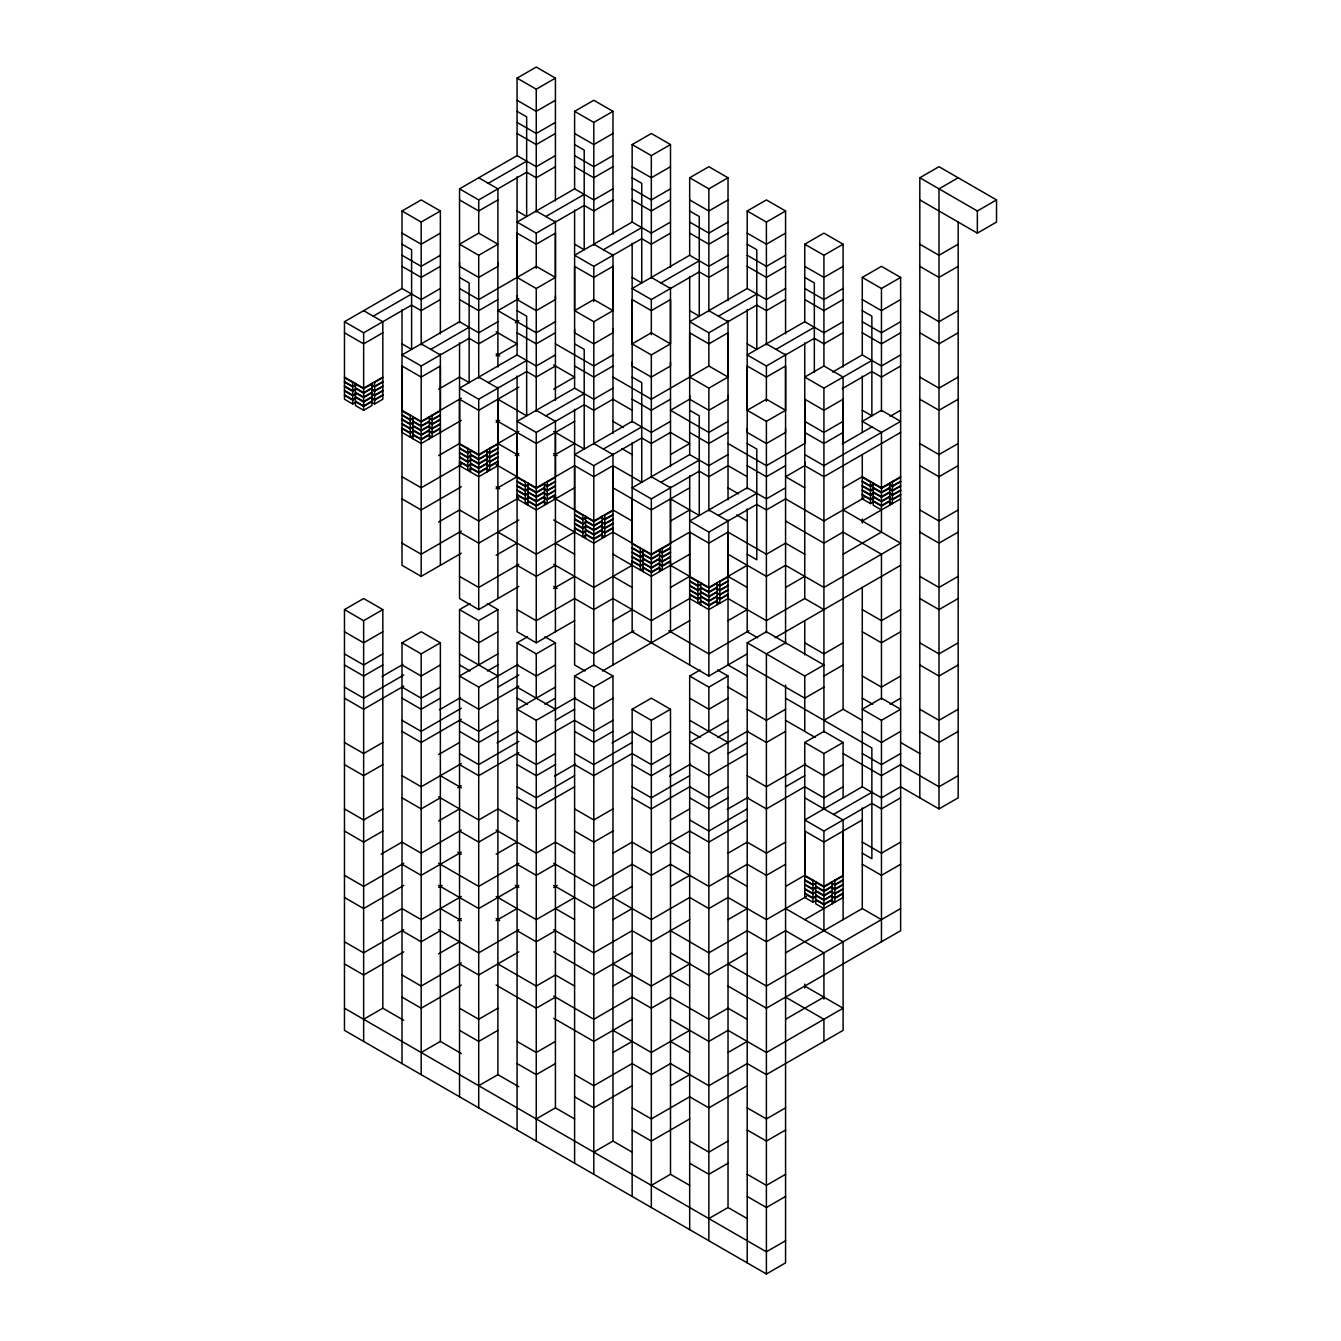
<?xml version="1.0" encoding="UTF-8"?>
<svg xmlns="http://www.w3.org/2000/svg" width="1341" height="1341" viewBox="0 0 1341 1341"><rect width="100%" height="100%" fill="white"/><g stroke="black" fill="none" stroke-linecap="round" stroke-linejoin="round"><path stroke-width="1.5" d="M440.368 288.499L421.191 299.579L402.015 288.499L344.469 321.723L344.469 399.232L352.7 403.976L355.985 402.065M352.7 403.976L352.7 381.816M355.432 383.409L355.432 405.552L363.646 410.296L371.876 405.552L371.876 383.409M363.646 410.296L363.646 332.786L344.469 321.723M371.323 402.065L374.608 403.976L374.608 381.816M363.646 310.643L382.822 321.723L382.822 399.232L374.608 403.976M412.961 438.775L412.961 416.615M429.405 438.775L429.405 416.615M440.368 432.439L440.368 428.651L432.137 433.394L428.852 431.5M440.368 410.296L440.368 366.009L421.191 377.072L402.015 366.009L402.015 410.296L421.191 421.376L461.287 398.21M438.624 455.588L459.544 443.519L459.544 399.216L478.72 410.296L518.816 387.147M459.544 262.551L459.544 266.356L478.72 277.419L497.897 266.356L497.897 262.551M555.425 155.623L536.249 166.703L517.073 155.623L459.544 188.846L459.544 322.728M470.507 471.982L470.507 449.838M478.72 177.783L497.897 188.846L497.897 244.213L478.72 255.276L459.544 244.213L478.72 233.133L478.72 199.926L459.544 188.846M486.934 471.982L486.934 449.838M517.073 432.439L517.073 476.725L496.153 488.811M517.073 295.774L517.073 299.579L536.249 310.643L555.425 299.563L555.425 295.774M528.036 505.205L528.036 483.062M536.249 268.368L536.249 233.133L517.073 222.07L574.602 188.846L593.795 199.926L612.971 188.846M544.48 505.205L544.48 483.062M555.425 498.869L555.425 495.08L547.212 499.824L543.926 497.93M555.425 476.725L555.425 432.439M555.425 277.419L555.425 233.133L536.249 244.213L517.073 233.133L517.073 277.419L536.249 288.499L555.425 277.419L536.249 266.356L478.72 299.579L459.544 288.499M574.602 509.949L574.602 465.662L593.795 476.725L612.971 465.662L641.736 482.274L641.736 382.621L632.147 377.072M574.602 328.998L574.602 332.786L593.795 343.866L612.971 332.786L612.971 328.998M574.602 310.643L574.602 266.356L593.795 277.419L612.971 266.356L612.971 310.643L593.795 321.723L574.602 310.643L593.795 299.563L612.971 310.643M585.564 538.411L585.564 516.268M593.795 301.591L593.795 266.356L574.602 255.276L632.147 222.07L651.324 233.133L670.5 222.07M602.008 538.411L602.008 516.268M593.795 665.974L593.795 543.172L612.971 532.092L612.971 528.304L604.741 533.048L601.455 531.137M632.147 521.029L612.971 509.949L612.971 465.662M632.147 543.172L632.147 498.869M632.147 362.204L632.147 366.009L651.324 377.072L670.5 366.009L670.5 362.204M632.147 343.866L632.147 299.563L651.324 310.643L670.5 299.563L670.5 343.866L651.324 354.929L632.147 343.866L651.324 332.786L670.5 343.866M643.11 571.635L643.11 549.492M651.324 334.797L651.324 299.563L632.147 288.499L689.676 255.276L708.853 266.356L728.029 255.276M659.537 571.635L659.537 549.492M670.5 543.172L670.5 498.869L699.264 515.48L699.264 415.827L689.676 410.296M517.073 609.602L536.249 620.682L574.602 598.522L593.795 609.602L612.971 598.522L651.324 620.665L689.676 598.522L689.676 594.734L697.89 599.477L701.192 597.583M804.751 554.235L785.575 543.172L766.398 554.235L728.029 532.092L708.853 543.172L689.676 532.092L689.676 576.379L670.5 587.459M728.029 421.359L708.853 432.439L670.5 410.296L689.676 399.216L689.676 395.427M700.639 604.858L700.639 582.715M612.971 377.072L651.324 399.216L708.853 366.009L708.853 332.786L689.676 321.723L747.205 288.499L766.398 299.563L785.575 288.499M717.083 604.858L717.083 582.715M747.205 653.888L708.853 676.032L708.853 609.602L728.029 598.522L728.029 594.734L719.815 599.477L716.53 597.583M728.029 532.092L728.029 576.379L747.205 587.459M728.029 395.427L728.029 399.216L708.853 410.296L689.676 399.216M728.029 377.072L728.029 332.786L708.853 343.866L689.676 332.786L689.676 377.072L708.853 388.152L728.029 377.072L708.853 366.009M747.205 428.651L747.205 432.439L766.398 443.519L785.575 432.439L785.575 428.651M747.205 410.296L747.205 366.009L766.398 377.072L785.575 366.009L785.575 410.296L766.398 421.359L747.205 410.296L766.398 399.216L785.575 410.296M766.398 401.244L766.398 366.009L747.205 354.929L804.751 321.723L823.927 332.786L843.103 321.723M843.103 797.828L843.103 742.478L823.927 731.398L804.751 742.478L804.751 897.481L812.964 902.225L816.25 900.331M785.575 886.418L804.751 875.338L804.751 831.051L823.927 842.114L862.28 819.971M804.751 487.806L785.575 476.725L804.751 465.662L804.751 461.857M812.964 902.225L812.964 880.082M815.714 881.674L815.714 903.817L823.927 908.561L823.927 930.704M823.927 908.561L823.927 831.051L804.751 819.971L862.28 786.765L881.456 797.828L900.632 786.765L938.985 808.908L958.178 797.828L958.178 222.07M832.141 903.817L832.141 881.674M843.103 831.051L843.103 875.338L823.927 886.418L804.751 875.338M843.103 443.519L843.103 399.216L823.927 410.296L804.751 399.216L804.751 443.519L766.398 465.662L728.029 443.519M517.073 155.623L517.073 78.13L536.249 67.05L555.425 78.13L555.425 200.932M517.073 78.13L536.249 89.193L555.425 78.13M555.425 100.273L536.249 111.337L517.073 100.273M402.015 288.499L402.015 210.99L421.191 199.926L440.368 210.99L440.368 333.792M555.425 122.417L536.249 133.48L517.073 122.417M574.602 188.846L574.602 111.337L593.795 100.273L612.971 111.337L612.971 234.139M555.425 133.48L536.249 144.56L517.073 133.48M402.015 210.99L421.191 222.07L440.368 210.99M488.308 183.315L526.661 161.171M574.602 111.337L593.795 122.417L612.971 111.337M478.72 199.926L526.661 172.235L536.249 177.783L555.425 166.703M440.368 233.133L421.191 244.213L402.015 233.133M497.897 199.926L478.72 210.99L459.544 199.926M612.971 133.48L593.795 144.56L574.602 133.48M440.368 255.276L421.191 266.356L402.015 255.276M612.971 155.623L593.795 166.703L574.602 155.623M632.147 222.07L632.147 144.56L651.324 133.48L670.5 144.56L670.5 267.362M440.368 266.356L421.191 277.419L402.015 266.356M612.971 166.703L593.795 177.766L574.602 166.703M373.234 316.174L411.603 294.031M545.837 216.521L584.207 194.378M632.147 144.56L651.324 155.623L670.5 144.56M363.646 332.786L411.603 305.111L421.191 310.643L440.368 299.579M536.249 233.133L584.207 205.458L593.795 210.99L612.971 199.926M382.822 332.786L363.646 343.866L344.469 332.786M670.5 166.703L651.324 177.766L632.147 166.703M670.5 188.846L651.324 199.926L632.147 188.846M689.676 255.276L689.676 177.766L708.853 166.703L728.029 177.766L728.029 300.585M497.897 299.579L478.72 310.643L459.544 299.579M670.5 199.926L651.324 210.99L632.147 199.926M355.985 384.347L352.7 386.258L344.469 381.514M355.985 384.984L352.7 386.879L344.469 382.135M355.985 388.789L352.7 390.684L344.469 385.94M355.985 389.41L352.7 391.321L344.469 386.577M382.822 377.072L363.646 388.152L344.469 377.072M430.779 349.398L469.132 327.254M518.816 298.574L497.897 310.643L536.249 332.786L555.425 321.723M603.383 249.744L641.736 227.601M689.676 177.766L708.853 188.846L728.029 177.766M355.985 393.215L352.7 395.109L344.469 390.365M371.876 384.046L363.646 388.789L355.432 384.046M374.608 382.453L382.822 377.709M355.985 393.852L352.7 395.746L344.469 391.002M371.876 387.834L363.646 392.578L355.432 387.834M382.822 381.514L374.608 386.258L371.323 384.347M355.985 397.64L352.7 399.534L344.469 394.79M371.876 388.471L363.646 393.215L355.432 388.471M382.822 382.135L374.608 386.879L371.323 384.984M355.985 398.277L352.7 400.171L344.469 395.427M371.876 392.259L363.646 397.003L355.432 392.259M382.822 385.94L374.608 390.684L371.323 388.789M371.876 392.896L363.646 397.64L355.432 392.896M382.822 386.577L374.608 391.321L371.323 389.41M497.897 321.723L478.72 332.786L459.544 321.723L402.015 354.929L421.191 366.009L469.132 338.318L478.72 343.866L497.897 332.786M593.795 266.356L641.736 238.681L651.324 244.213L670.5 233.133M371.876 396.701L363.646 401.445L355.432 396.701M382.822 390.365L374.608 395.109L371.323 393.215M371.876 397.322L363.646 402.065L355.432 397.322M382.822 391.002L374.608 395.746L371.323 393.852M371.876 401.127L363.646 405.87L355.432 401.127M382.822 394.79L374.608 399.534L371.323 397.64M371.876 401.747L363.646 406.507L355.432 401.747M382.822 395.427L374.608 400.171L371.323 398.277M515.33 322.728L518.816 320.717M728.029 199.926L708.853 210.99L689.676 199.926M438.624 389.158L459.544 377.072L469.132 382.621L469.132 282.968L459.544 277.419M496.153 355.935L517.073 343.866L496.153 331.78M728.029 222.07L708.853 233.133L689.676 222.07M747.205 288.499L747.205 210.99L766.398 199.926L785.575 210.99L785.575 333.792M555.425 354.929L536.249 366.009L517.073 354.929L459.544 388.152L478.72 399.216L526.661 371.541L536.249 377.072L555.425 366.009M555.425 332.786L536.249 343.866L517.073 332.786M728.029 233.133L708.853 244.213L689.676 233.133M413.514 417.571L410.229 419.465L402.015 414.721M413.514 418.208L410.229 420.102L402.015 415.358M413.514 421.996L410.229 423.907L402.015 419.146M413.514 422.633L410.229 424.527L402.015 419.783M488.308 382.621L526.661 360.478M660.912 282.968L699.264 260.825M747.205 210.99L766.398 222.07L785.575 210.99M413.514 426.438L410.229 428.332L402.015 423.588M429.405 417.252L421.191 421.996L412.961 417.252M432.137 415.676L440.368 410.933M413.514 427.058L410.229 428.969L402.015 424.209M429.405 421.057L421.191 425.801L412.961 421.057M440.368 414.721L432.137 419.465L428.852 417.571M413.514 430.863L410.229 432.757L402.015 428.014M429.405 421.677L421.191 426.438L412.961 421.677M440.368 415.358L432.137 420.102L428.852 418.208M413.514 431.5L410.229 433.394L402.015 428.651L402.015 432.439L421.191 443.519L421.191 576.379L402.015 565.315L402.015 309.637M429.405 425.483L421.191 430.226L412.961 425.483M440.368 419.146L432.137 423.907L428.852 421.996M413.514 435.289L410.229 437.183L410.229 415.039M429.405 426.12L421.191 430.863L412.961 426.12M440.368 419.783L432.137 424.527L428.852 422.633M651.324 299.563L699.264 271.888L708.853 277.419L728.029 266.356M429.405 429.908L421.191 434.652L412.961 429.908M440.368 423.588L432.137 428.332L428.852 426.438M429.405 430.545L421.191 435.289L412.961 430.545M440.368 424.209L432.137 428.969L428.852 427.058M429.405 434.333L421.191 439.077L412.961 434.333M440.368 428.014L432.137 432.757L428.852 430.863M429.405 434.97L421.191 439.714L412.961 434.97M461.287 420.37L421.191 443.519L421.191 366.009M785.575 233.133L766.398 244.213L747.205 233.133M496.153 422.381L499.64 420.37M553.682 389.158L574.602 377.072L553.682 365.003M612.971 354.929L593.795 366.009L555.425 343.866M785.575 255.276L766.398 266.356L747.205 255.276M804.751 321.723L804.751 244.213L823.927 233.133L843.103 244.213L843.103 367.015M919.809 797.828L919.809 177.766L938.985 166.703L996.531 199.91L996.531 222.07L977.354 233.133L919.809 199.91M612.971 388.152L593.795 399.216L574.602 388.152L517.073 421.376L536.249 432.439L584.207 404.764L593.795 410.296L612.971 399.216L632.147 410.296M612.971 366.009L593.795 377.072L574.602 366.009M785.575 266.356L766.398 277.419L747.205 266.356M471.043 450.794L467.758 452.688L459.544 447.944M471.043 451.414L467.758 453.325L459.544 448.581M471.043 455.219L467.758 457.113L459.544 452.37M471.043 455.856L467.758 457.75L459.544 453.007M461.287 464.656L421.191 487.806L402.015 476.725M518.816 431.433L478.72 454.582L459.544 443.519M545.837 415.827L584.207 393.684M718.441 316.174L756.793 294.031M804.751 244.213L823.927 255.276L843.103 244.213M958.178 177.766L938.985 188.846L938.985 808.908M471.043 459.645L467.758 461.539L459.544 456.795M486.934 450.475L478.72 455.219L470.507 450.475M489.683 448.883L497.897 444.139M471.043 460.281L467.758 462.176L459.544 457.432M486.934 454.264L478.72 459.008L470.507 454.264M497.897 447.944L489.683 452.688L486.397 450.794M471.043 464.07L467.758 465.981L459.544 461.237M486.934 454.901L478.72 459.645L470.507 454.901M497.897 448.581L489.683 453.325L486.397 451.414M471.043 464.707L467.758 466.601L459.544 461.857L459.544 465.662L478.72 476.725L478.72 609.602L459.544 598.522L459.544 342.86M486.934 458.706L478.72 463.45L470.507 458.706M497.897 452.37L489.683 457.113L486.397 455.219M471.043 468.512L467.758 470.406L467.758 448.263M486.934 459.326L478.72 464.07L470.507 459.326M497.897 453.007L489.683 457.75L486.397 455.856M708.853 332.786L756.793 305.111L766.398 310.643L785.575 299.563M486.934 463.131L478.72 467.875L470.507 463.131M497.897 456.795L489.683 461.539L486.397 459.645M486.934 463.768L478.72 468.512L470.507 463.768M497.897 457.432L489.683 462.176L486.397 460.281M486.934 467.556L478.72 472.3L470.507 467.556M497.897 461.237L489.683 465.981L486.397 464.07M486.934 468.193L478.72 472.937L470.507 468.193M461.287 486.8L421.191 509.949L402.015 498.886M515.33 455.588L518.816 453.576M574.602 421.376L536.249 443.519L496.153 420.37M843.103 266.356L823.927 277.419L804.751 266.356M438.624 522.035L459.544 509.949L478.72 521.029L518.816 497.863M553.682 455.588L574.602 443.519M843.103 288.499L823.927 299.563L804.751 288.499M832.644 372.044L862.28 354.929L862.28 277.419L881.456 266.356L900.632 277.419L900.632 930.704L766.398 1008.214L728.029 986.071M919.809 177.766L977.354 210.99L996.531 199.91M670.5 399.216L651.324 410.296L632.147 399.216M843.103 299.563L823.927 310.643L804.751 299.563M528.589 484L525.286 485.911L517.073 481.168M528.589 484.637L525.286 486.532L517.073 481.788M528.589 488.442L525.286 490.337L517.073 485.593M528.589 489.063L525.286 490.974L517.073 486.213M461.287 531.086L421.191 554.235L402.015 543.172M574.602 465.662L536.249 487.806L496.153 464.656M603.383 449.051L641.736 426.907M775.986 349.398L814.339 327.254M862.28 277.419L881.456 288.499L900.632 277.419M958.178 244.213L938.985 255.276L919.809 244.213M528.589 492.868L525.286 494.762L517.073 490.018M544.48 483.682L536.249 488.442L528.036 483.682M547.212 482.106L555.425 477.362M528.589 493.505L525.286 495.399L517.073 490.655M544.48 487.487L536.249 492.231L528.036 487.487M555.425 481.168L547.212 485.911L543.926 484M528.589 497.293L525.286 499.187L517.073 494.443M544.48 488.124L536.249 492.868L528.036 488.124M555.425 481.788L547.212 486.532L543.926 484.637M528.589 497.93L525.286 499.824L517.073 495.08L517.073 498.869L536.249 509.949L536.249 642.825L517.073 631.745L517.073 376.067M544.48 491.912L536.249 496.656L528.036 491.912M555.425 485.593L547.212 490.337L543.926 488.442M528.589 501.718L525.286 503.613L525.286 481.469M544.48 492.549L536.249 497.293L528.036 492.549M555.425 486.213L547.212 490.974L543.926 489.063M785.575 685.1L785.575 1262.87L766.398 1273.95L344.469 1030.357L344.469 609.602L363.646 598.522L382.822 609.602L382.822 1008.214L403.758 1020.3M670.5 421.376L651.324 432.439L632.147 421.376L574.602 454.582L593.795 465.662L641.736 437.971L651.324 443.519L670.5 432.439L689.676 443.519L670.5 454.582M766.398 366.009L814.339 338.318L823.927 343.866L843.103 332.786M544.48 496.338L536.249 501.081L528.036 496.338M555.425 490.018L547.212 494.762L543.926 492.868M544.48 496.975L536.249 501.718L528.036 496.975M555.425 490.655L547.212 495.399L543.926 493.505M544.48 500.78L536.249 505.523L528.036 500.78M555.425 494.443L547.212 499.187L543.926 497.293M544.48 501.4L536.249 506.144L528.036 501.4M421.191 576.379L461.287 553.23M518.816 520.023L478.72 543.172L459.544 532.092M574.602 487.806L536.249 509.949L536.249 432.439M900.632 299.563L881.456 310.643L862.28 299.563M958.178 266.356L938.985 277.419L919.809 266.356M344.469 609.602L363.646 620.682L382.822 609.602M496.153 555.241L517.073 543.172M862.28 720.318L843.103 709.255L843.103 377.072L823.927 366.009L804.751 377.072L823.927 388.152L871.868 360.461M900.632 321.723L881.456 332.786L862.28 321.723M382.822 631.745L363.646 642.825L344.469 631.745M728.029 454.582L708.853 465.662L689.676 454.582L632.147 487.806L651.324 498.869L699.264 471.194L708.853 476.725L728.029 465.662L747.205 476.725M728.029 432.439L708.853 443.519L689.676 432.439M900.632 332.786L881.456 343.866L862.28 332.786M586.118 517.224L582.832 519.118L574.602 514.374M586.118 517.861L582.832 519.755L574.602 515.011M586.118 521.649L582.832 523.543L574.602 518.799M586.118 522.286L582.832 524.18L574.602 519.436M518.816 564.31L478.72 587.459L459.544 576.379M612.971 509.949L593.795 521.012L553.682 497.863M660.912 482.274L699.264 460.114M958.178 310.643L938.985 321.723L919.809 310.643M586.118 526.074L582.832 527.985L574.602 523.241M602.008 516.905L593.795 521.649L585.564 516.905M604.741 515.33L612.971 510.586M586.118 526.711L582.832 528.605L574.602 523.862M602.008 520.71L593.795 525.454L585.564 520.71M612.971 514.374L604.741 519.118L601.455 517.224M586.118 530.516L582.832 532.411L574.602 527.667M602.008 521.331L593.795 526.074L585.564 521.331M612.971 515.011L604.741 519.755L601.455 517.861M586.118 531.137L582.832 533.048L574.602 528.304L574.602 532.092L536.249 554.235L497.897 532.092M602.008 525.136L593.795 529.879L585.564 525.136M612.971 518.799L604.741 523.543L601.455 521.649M586.118 534.942L582.832 536.836L582.832 514.693M602.008 525.773L593.795 530.516L585.564 525.773M612.971 519.436L604.741 524.18L601.455 522.286M382.822 653.888L363.646 664.968L344.469 653.888M402.015 1063.581L402.015 642.825L421.191 631.745L440.368 642.825L440.368 1041.437L461.287 1053.506M459.544 1096.787L459.544 609.602L470.004 603.567M842.232 388.655L871.868 371.541L881.456 377.072L900.632 366.009M900.632 354.929L881.456 366.009L862.28 354.929M602.008 529.561L593.795 534.305L585.564 529.561M612.971 523.241L604.741 527.985L601.455 526.074M602.008 530.198L593.795 534.942L585.564 530.198M612.971 523.862L604.741 528.605L601.455 526.711M602.008 533.986L593.795 538.73L585.564 533.986M612.971 527.667L604.741 532.411L601.455 530.516M602.008 534.623L593.795 539.367L585.564 534.623M382.822 664.968L363.646 676.032L344.469 664.968M478.72 609.602L518.816 586.453M555.425 565.315L536.249 576.379L517.073 565.315M689.676 487.806L651.324 509.949L612.971 487.806M958.178 332.786L938.985 343.866L919.809 332.786M381.95 676.535L402.887 664.466M402.015 642.825L421.191 653.888L440.368 642.825M459.544 609.602L478.72 620.682L497.897 609.602L497.897 1074.644L518.816 1086.73M403.758 675.026L363.646 698.175L344.469 687.112M553.682 588.464L574.602 576.379M670.5 521.029L689.676 509.949M843.103 421.359L823.927 432.439L804.751 421.359M403.758 686.106L363.646 709.255L344.469 698.175M440.368 664.968L421.191 676.032L402.015 664.968M497.897 631.745L478.72 642.825L459.544 631.745M785.575 465.662L766.398 476.725L747.205 465.662M843.103 432.439L823.927 443.519L804.751 432.439M643.646 550.447L640.361 552.341L632.147 547.597M643.646 551.067L640.361 552.978L632.147 548.234M643.646 554.872L640.361 556.766L632.147 552.023M643.646 555.509L640.361 557.403L632.147 552.66M689.676 532.092L651.324 554.235L612.971 532.092M718.441 515.48L756.793 493.337M842.232 444.022L871.868 426.907M890.173 416.33L900.632 410.296M958.178 377.072L938.985 388.152L919.809 377.072M643.646 559.298L640.361 561.192L632.147 556.448M659.537 550.128L651.324 554.872L643.11 550.128M662.286 548.536L670.5 543.792M643.646 559.935L640.361 561.829L632.147 557.085M659.537 553.917L651.324 558.661L643.11 553.917M670.5 547.597L662.286 552.341L659.001 550.447M643.646 563.723L640.361 565.634L632.147 560.873M659.537 554.554L651.324 559.298L643.11 554.554M670.5 548.234L662.286 552.978L659.001 551.067M643.646 564.36L640.361 566.254L632.147 561.51L632.147 565.315L593.795 587.459L553.682 564.31M659.537 558.342L651.324 563.103L643.11 558.342M670.5 552.023L662.286 556.766L659.001 554.872M643.646 568.165L640.361 570.059L640.361 547.916M659.537 558.979L651.324 563.723L643.11 558.979M670.5 552.66L662.286 557.403L659.001 555.509M440.368 687.112L421.191 698.175L402.015 687.112M497.897 653.888L459.544 676.032L478.72 687.112L517.944 664.466M517.073 1130.01L517.073 642.825L527.533 636.774M785.575 487.806L766.398 498.869L747.205 487.806L689.676 521.012L708.853 532.092L756.793 504.417L766.398 509.949L785.575 498.869L823.927 521.012L864.023 497.863M659.537 562.784L651.324 567.528L643.11 562.784M670.5 556.448L662.286 561.192L659.001 559.298M659.537 563.404L651.324 568.165L643.11 563.404M670.5 557.085L662.286 561.829L659.001 559.935M659.537 567.209L651.324 571.953L643.11 567.209M670.5 560.873L662.286 565.634L659.001 563.723M659.537 567.846L651.324 572.59L643.11 567.846M440.368 698.175L421.191 709.255L402.015 698.175M487.437 671.003L497.897 664.968M536.249 642.825L574.602 620.682M689.676 554.235L651.324 576.379L612.971 554.235M900.632 432.439L823.927 476.725L804.751 465.662M958.178 399.216L938.985 410.296L919.809 399.216M382.822 742.478L363.646 753.541L344.469 742.478M439.496 709.758L460.416 697.672M517.073 642.825L536.249 653.888L555.425 642.825L555.425 1107.867L536.249 1118.93M461.287 708.249L421.191 731.398L402.015 720.335M497.897 687.112L518.816 675.026M612.971 620.682L632.147 609.602M843.103 487.806L862.28 476.725L881.456 487.806L900.632 476.725M382.822 764.621L363.646 775.685L344.469 764.621M461.287 719.312L421.191 742.478L402.015 731.398M518.816 686.106L478.72 709.255L459.544 698.175M555.425 664.968L536.249 676.032L517.073 664.968M701.192 583.653L697.89 585.548L689.676 580.804M873.796 484L870.493 485.911L862.28 481.151M701.192 584.29L697.89 586.185L689.676 581.441M873.796 484.637L870.493 486.532L862.28 481.788M701.192 588.079L697.89 589.99L689.676 585.246M873.796 488.442L870.493 490.337L862.28 485.593M701.192 588.716L697.89 590.61L689.676 585.866M873.796 489.063L870.493 490.974L862.28 486.213M633.891 630.739L593.795 653.888L574.602 642.825M747.205 565.315L708.853 587.459L670.5 565.315L670.5 561.51L662.286 566.254L659.001 564.36M958.178 443.519L938.985 454.582L919.809 443.519M701.192 592.521L697.89 594.415L689.676 589.671M717.083 583.335L708.853 588.079L700.639 583.335M719.815 581.759L728.029 577.016M873.796 492.868L870.493 494.762L862.28 490.018M889.686 483.682L881.456 488.442L873.242 483.682M892.419 482.106L900.632 477.362M701.192 593.141L697.89 595.052L689.676 590.308M873.796 493.488L870.493 495.399L862.28 490.655M717.083 587.14L708.853 591.884L700.639 587.14M728.029 580.804L719.815 585.548L716.53 583.653M889.686 487.487L881.456 492.231L873.242 487.487M900.632 481.151L892.419 485.911L889.133 484M701.192 596.946L697.89 598.84L689.676 594.097M717.083 587.777L708.853 592.521L700.639 587.777M728.029 581.441L719.815 586.185L716.53 584.29M873.796 497.293L870.493 499.187L862.28 494.443M889.686 488.124L881.456 492.868L873.242 488.124M900.632 481.788L892.419 486.532L889.133 484.637M873.796 497.93L870.493 499.824L862.28 495.08M717.083 591.565L708.853 596.309L700.639 591.565M728.029 585.246L719.815 589.99L716.53 588.079M889.686 491.912L881.456 496.656L873.242 491.912M900.632 485.593L892.419 490.337L889.133 488.442M701.192 601.371L697.89 603.266L697.89 581.122M717.083 592.202L708.853 596.946L700.639 592.202M728.029 585.866L719.815 590.61L716.53 588.716M862.28 454.582L862.28 498.869L870.493 503.613L873.796 501.718M889.686 492.549L881.456 497.293L873.242 492.549M900.632 486.213L892.419 490.974L889.133 489.063M438.624 754.547L459.544 742.478M497.897 720.318L478.72 731.398L459.544 720.318M555.425 687.112L517.073 709.255L536.249 720.318L575.473 697.672M574.602 1163.234L574.602 676.032L593.795 664.968L612.971 676.032L612.971 1141.074L593.795 1152.154M717.083 595.991L708.853 600.734L700.639 595.991M728.029 589.671L719.815 594.415L716.53 592.521M889.686 496.338L881.456 501.081L873.242 496.338M900.632 490.018L892.419 494.762L889.133 492.868M889.686 496.975L881.456 501.718L873.242 496.975M900.632 490.655L892.419 495.399L889.133 493.488M717.083 596.628L708.853 601.371L700.639 596.628M728.029 590.308L719.815 595.052L716.53 593.141M717.083 600.433L708.853 605.177L700.639 600.433M728.029 594.097L719.815 598.84L716.53 596.946M889.686 500.78L881.456 505.523L873.242 500.78M900.632 494.443L892.419 499.187L889.133 497.293M717.083 601.053L708.853 605.797L700.639 601.053M889.686 501.4L881.456 506.144L873.242 501.4M900.632 495.08L892.419 499.824L889.133 497.93M497.897 731.398L478.72 742.478L459.544 731.398M544.966 704.226L555.425 698.175M602.511 671.003L689.676 620.665M862.28 521.012L900.632 498.869M958.178 465.662L938.985 476.725L919.809 465.662M382.822 808.908L363.646 819.988L344.469 808.908M461.287 763.616L421.191 786.765L402.015 775.685M497.025 742.981L517.944 730.895M574.602 676.032L593.795 687.112L612.971 676.032M518.816 741.472L478.72 764.621L459.544 753.541M555.425 720.335L574.602 709.255M728.029 620.665L747.205 609.602M785.575 587.459L804.751 576.379M843.103 554.235L881.456 532.092L881.456 432.439L862.28 421.359L881.456 410.296L900.632 421.359L823.927 465.662L804.751 454.582M382.822 831.051L363.646 842.131L344.469 831.051M440.368 797.828L421.191 808.908L402.015 797.828M457.801 787.77L461.287 785.759M518.816 752.536L478.72 775.685L459.544 764.621M612.971 698.175L593.795 709.255L574.602 698.175M748.949 630.739L708.853 653.888L668.757 630.739M823.927 609.602L804.751 598.522L766.398 620.665L728.029 598.522M958.178 509.949L938.985 521.012L919.809 509.949M381.079 854.2L402.015 842.131L421.191 853.194L461.287 830.045M438.624 820.994L459.544 808.908M555.425 753.541L536.249 764.621L517.073 753.541M612.971 720.318L593.795 731.398L574.602 720.318L536.249 742.478L517.073 731.398M632.147 1196.44L632.147 709.255L651.324 698.175L670.5 709.255L670.5 1174.297L651.324 1185.377M689.676 1229.663L689.676 676.032L700.136 669.997M747.205 642.808L766.398 631.745L823.927 664.968L804.751 676.032L747.205 642.808L747.205 1262.87M555.425 764.621L536.249 775.685L517.073 764.621M612.971 731.398L593.795 742.478L574.602 731.398M775.115 637.78L900.632 565.315M958.178 532.092L938.985 543.172L919.809 532.092M403.758 863.269L363.646 886.418L344.469 875.338M554.554 776.188L575.473 764.119M612.099 742.981L633.019 730.895M632.147 709.255L651.324 720.318L670.5 709.255M689.676 676.032L708.853 687.112L728.029 676.032L728.029 1207.52L708.853 1218.583M785.575 642.808L766.398 653.888L766.398 1273.95M574.602 775.685L536.249 797.828L517.073 786.765M632.147 742.478L593.795 764.621L574.602 753.541M403.758 885.412L363.646 908.561L344.469 897.481M461.287 852.189L421.191 875.338L402.015 864.275M497.897 831.051L478.72 842.131L459.544 831.051M574.602 786.765L536.249 808.908L517.073 797.828M670.5 731.398L651.324 742.478L632.147 731.398M728.029 698.175L708.853 709.255L689.676 698.175M843.103 642.825L823.927 653.888L804.751 642.825M900.632 609.602L881.456 620.665L862.28 609.602M958.178 576.379L938.985 587.459L919.809 576.379M381.079 920.647L402.015 908.561L421.191 919.624L461.287 896.475M438.624 887.424L442.111 885.412M496.153 854.2L517.073 842.131M670.5 753.541L651.324 764.621L632.147 753.541L593.795 775.685L574.602 764.621M728.029 720.318L689.676 742.461L708.853 753.541L748.077 730.895M670.5 764.621L651.324 775.685L632.147 764.621M717.569 737.433L728.029 731.398M823.927 676.032L843.103 664.968M900.632 631.745L881.456 642.825L862.28 631.745M958.178 598.522L938.985 609.602L919.809 598.522M403.758 929.699L363.646 952.848L344.469 941.784M518.816 863.269L478.72 886.418L438.624 863.269M612.971 808.908L593.795 819.971L574.602 808.908M669.628 776.188L690.548 764.119M785.575 709.255L766.398 720.318L747.205 709.255M823.927 687.112L804.751 698.175L747.205 664.968M689.676 775.685L651.324 797.828L632.147 786.765M728.029 753.541L747.205 742.478M403.758 951.842L363.646 974.991L344.469 963.928M440.368 930.704L421.191 941.784L402.015 930.704M457.801 920.647L461.287 918.619M518.816 885.412L478.72 908.561L438.624 885.412M555.425 864.275L536.249 875.338L517.073 864.275M612.971 831.051L593.795 842.131L574.602 831.051M747.205 753.541L708.853 775.685L689.676 764.621M785.575 731.398L766.398 742.461L747.205 731.398M823.927 720.318L843.103 709.255M900.632 676.032L881.456 687.112L862.28 676.032M958.178 642.825L938.985 653.888L919.809 642.825M728.029 786.765L708.853 797.828L689.676 786.765L651.324 808.908L632.147 797.828M438.624 953.853L459.544 941.784M496.153 920.647L517.073 908.561M553.682 887.424L557.169 885.412M612.971 853.194L632.147 842.131L651.324 853.194L689.676 831.051L708.853 842.114L747.205 819.971M670.5 819.971L689.676 808.908M728.029 797.828L708.853 808.908L689.676 797.828M890.173 704.226L900.632 698.175M958.178 664.968L938.985 676.032L919.809 664.968M363.646 1019.277L382.822 1008.214M461.287 962.922L421.191 986.071L402.015 974.991M518.816 929.699L478.72 952.848L438.624 929.699M574.602 897.481L536.249 919.624L496.153 896.475M727.157 809.411L748.077 797.325M805.623 764.119L766.398 786.765L747.205 775.685M804.751 742.478L823.927 753.541L843.103 742.478M881.456 720.318L900.632 709.255L881.456 698.175L862.28 709.255L881.456 720.318L881.456 941.768M747.205 808.908L708.853 831.051L689.676 819.971M785.575 786.765L804.751 775.685M461.287 985.065L421.191 1008.214L402.015 997.134M518.816 951.842L478.72 974.991L459.544 963.928M555.425 930.704L536.249 941.784L517.073 930.704M632.147 886.418L593.795 908.561L553.682 885.412M843.103 764.621L823.927 775.685L804.751 764.621M900.632 731.398L881.456 742.478L862.28 731.398M958.178 709.255L938.985 720.318L919.809 709.255M612.971 919.624L632.147 908.561M670.5 886.418L689.676 875.338M728.029 853.194L747.205 842.131L766.398 853.194L785.575 842.114M843.103 786.765L823.927 797.828L804.751 786.765L766.398 808.908L747.205 797.828M900.632 753.541L881.456 764.621L862.28 753.541M958.178 731.398L938.985 742.478L919.809 731.398M421.191 1052.501L440.368 1041.437M497.897 1008.214L478.72 1019.277L459.544 1008.214M833.515 814.44L871.868 792.296M823.927 831.051L871.868 803.376L881.456 808.908L900.632 797.828M497.897 1030.357L478.72 1041.437L459.544 1030.357M555.425 997.134L536.249 1008.214L496.153 985.065M632.147 952.848L593.795 974.991L553.682 951.842M689.676 919.624L651.324 941.768L632.147 930.704L593.795 952.848L553.682 929.699M785.575 864.275L766.398 875.338L747.205 864.275L708.853 886.418L670.5 864.275L651.324 875.338L632.147 864.275L593.795 886.418L553.682 863.269M958.178 775.685L938.985 786.765L900.632 764.621L881.456 775.685L843.103 753.541M612.971 986.071L632.147 974.991M728.029 919.624L747.205 908.561M816.25 882.613L812.964 884.507L804.751 879.763M816.25 883.25L812.964 885.144L804.751 880.4M816.25 887.038L812.964 888.949L804.751 884.205M816.25 887.675L812.964 889.569L804.751 884.825M478.72 1085.724L497.897 1074.644M555.425 1041.437L536.249 1052.501L517.073 1041.437M689.676 963.928L651.324 986.071L612.971 963.928M806.494 896.475L766.398 919.624L728.029 897.481L708.853 908.561L689.676 897.481L651.324 919.624L612.971 897.481M900.632 842.114L881.456 853.194L862.28 842.114M816.25 891.48L812.964 893.374L804.751 888.63M832.141 882.294L823.927 887.038L815.714 882.294M834.89 880.719L843.103 875.975M816.25 892.1L812.964 894.011L804.751 889.267M832.141 886.099L823.927 890.843L815.714 886.099M843.103 879.763L834.89 884.507L831.588 882.613M816.25 895.905L812.964 897.8L804.751 893.056M832.141 886.736L823.927 891.48L815.714 886.736M843.103 880.4L834.89 885.144L831.588 883.25M816.25 896.542L812.964 898.436L804.751 893.693M832.141 890.525L823.927 895.268L815.714 890.525M843.103 884.205L834.89 888.949L831.588 887.038M832.141 891.162L823.927 895.905L815.714 891.162M843.103 884.825L834.89 889.569L831.588 887.675M832.141 894.95L823.927 899.694L815.714 894.95M843.103 888.63L834.89 893.374L831.588 891.48M832.141 895.587L823.927 900.331L815.714 895.587M843.103 889.267L834.89 894.011L831.588 892.1M832.141 899.375L823.927 904.136L815.714 899.375M843.103 893.056L834.89 897.8L831.588 895.905M832.141 900.012L823.927 904.756L815.714 900.012M555.425 1063.581L536.249 1074.644L517.073 1063.581M632.147 1019.277L593.795 1041.421L553.682 1018.272M747.205 952.848L708.853 974.991L670.5 952.848M804.751 919.624L843.103 897.481L843.103 893.693L834.89 898.436L831.588 896.542M900.632 864.275L881.456 875.338L862.28 864.275M612.971 1052.501L632.147 1041.437M785.575 952.848L862.28 908.561L881.456 919.624M689.676 1030.357L651.324 1052.501L612.971 1030.357M900.632 908.561L766.398 986.071L728.029 963.928M632.147 1085.724L593.795 1107.867L574.602 1096.787M670.5 1085.724L689.676 1074.644M728.029 1052.501L747.205 1041.421M785.575 1019.277L823.927 997.134M689.676 1118.93L651.324 1141.074L632.147 1130.01M747.205 1085.724L708.853 1107.867L689.676 1096.787L651.324 1118.93L632.147 1107.867M728.029 1141.074L708.853 1152.154L689.676 1141.074M785.575 1107.867L766.398 1118.93L747.205 1107.867M728.029 1163.234L708.853 1174.297L689.676 1163.234M785.575 1130.01L766.398 1141.074L747.205 1130.01M785.575 1174.297L766.398 1185.377L747.205 1174.297M785.575 1196.44L766.398 1207.52L747.205 1196.44M785.575 1240.727L766.398 1251.807L344.469 1008.214M517.073 111.337L526.661 116.868L526.661 216.521L517.073 210.99M574.602 144.56L584.207 150.091L584.207 249.744L574.602 244.213M632.147 177.766L641.736 183.315L641.736 282.968L632.147 277.419M689.676 210.99L699.264 216.521L699.264 316.174L689.676 310.643M747.205 244.213L756.793 249.744L756.793 349.398L747.205 343.866M804.751 277.419L814.339 282.968L814.339 372.547M862.28 310.643L871.868 316.174L871.868 415.827L862.28 410.296M536.249 210.99L555.425 222.07M593.795 244.213L612.971 255.276M651.324 277.419L670.5 288.499M708.853 310.643L728.029 321.723M766.398 343.866L785.575 354.929M478.72 233.133L497.897 244.213L497.897 367.015M862.28 477.362L870.493 482.106M889.133 501.718L892.419 503.613L892.419 481.469M881.456 509.949L873.242 505.205L873.242 483.062M402.015 244.213L411.603 249.744L411.603 349.398L402.015 343.866M517.073 310.643L526.661 316.174L526.661 415.827L497.897 399.232L497.897 443.519L518.816 455.588M574.602 343.866L584.207 349.398L584.207 449.051L553.682 431.433M747.205 443.519L756.793 449.051L756.793 559.767L747.205 554.235M843.103 509.949L900.632 543.172L823.927 587.459L785.575 565.315L766.398 576.379L728.029 554.235M496.153 353.923L499.64 355.935M612.971 421.376L623.431 427.41M728.029 487.806L738.489 493.84M785.575 521.012L823.927 543.172L843.103 532.092L881.456 554.235L881.456 699.181M621.688 448.548L632.147 454.582M736.745 514.978L747.205 521.029M421.191 343.866L440.368 354.929M478.72 377.072L497.897 388.152M536.249 410.296L555.425 421.376M593.795 443.519L612.971 454.582M651.324 476.725L670.5 487.806M708.853 509.949L728.029 521.012M553.682 453.576L557.169 455.588M344.469 377.709L352.7 382.453M402.015 410.933L410.229 415.676M459.544 444.139L467.758 448.883M517.073 477.362L525.286 482.106M574.602 510.586L582.832 515.33M632.147 543.792L640.361 548.536M689.676 577.016L697.89 581.759M486.397 464.707L489.683 466.601L497.897 461.857L497.897 465.662L478.72 476.725L478.72 399.216M428.852 435.289L432.137 437.183L432.137 415.039M486.397 468.512L489.683 470.406L489.683 448.263M543.926 501.718L547.212 503.613L547.212 481.469M601.455 534.942L604.741 536.836L604.741 514.693M659.001 568.165L662.286 570.059L662.286 547.916M716.53 601.371L719.815 603.266L719.815 581.122M496.153 486.8L499.64 488.811M553.682 520.023L593.795 543.172L593.795 465.662M689.676 598.522L708.853 609.602L708.853 532.092M757.665 637.78L747.205 631.745L747.205 508.943M862.28 698.175L872.74 704.226M555.425 543.172L574.602 554.235M612.971 576.379L632.147 587.459M900.632 742.478L919.809 753.541M747.205 676.032L728.029 664.968L728.029 520.006M785.575 698.175L871.868 748.01L871.868 858.726L862.28 853.194M717.569 669.997L728.029 676.032M553.682 586.453L557.169 588.464M708.853 676.032L632.147 631.745L632.147 442.513M728.029 687.112L747.205 698.175M785.575 720.318L815.211 737.433M487.437 603.567L497.897 609.602M544.966 636.774L555.425 642.825M689.676 720.318L728.029 742.461M585.078 671.003L574.602 664.968L574.602 409.29M689.676 731.398L700.136 737.433M804.751 797.828L843.103 819.971L843.103 919.624M459.544 653.888L497.897 676.032M517.073 687.112L555.425 709.255M459.544 664.968L470.004 671.003M517.073 698.175L527.533 704.226M804.751 875.975L812.964 880.719M831.588 900.331L834.89 902.225L834.89 880.082M670.5 842.131L689.676 853.194M728.029 875.338L747.205 886.418M785.575 908.561L843.103 941.768L843.103 1030.357L766.398 1074.644L747.205 1063.564L708.853 1085.724L670.5 1063.581L651.324 1074.644L632.147 1063.581L593.795 1085.724L574.602 1074.644M440.368 775.685L461.287 787.77M518.816 820.994L497.897 808.908L478.72 819.971L438.624 796.822M574.602 853.194L555.425 842.131L536.249 853.194L496.153 830.045M804.751 986.071L843.103 1008.214L766.398 1052.501L728.029 1030.357L708.853 1041.421L670.5 1019.277M670.5 930.704L708.853 952.848L747.205 930.704L766.398 941.768L785.575 930.704L823.927 952.848L823.927 999.146M785.575 997.134L823.927 1019.277L823.927 1041.421M457.801 852.189L461.287 854.2M515.33 885.412L518.816 887.424M555.425 908.561L574.602 919.624M670.5 974.991L689.676 986.071M747.205 1019.277L728.029 1008.214L708.853 1019.277L670.5 997.134L651.324 1008.214L632.147 997.134L593.795 1019.277L553.682 996.128M496.153 918.619L499.64 920.647M440.368 908.561L461.287 920.647M574.602 986.071L555.425 974.991L536.249 986.071L497.897 963.928M670.5 1041.437L689.676 1052.501M555.425 1107.867L574.602 1118.93M612.971 1141.074L632.147 1152.154M670.5 1174.297L689.676 1185.377M728.029 1207.52L747.205 1218.583M977.354 210.99L977.354 233.133M889.686 483.062L889.686 505.205M881.456 288.499L881.456 411.301M870.493 481.469L870.493 503.613M862.28 376.067L862.28 432.439M862.28 519.001L862.28 523.04M862.28 587.459L862.28 786.765M862.28 807.902L862.28 908.561M823.927 255.276L823.927 366.009M823.927 388.152L823.927 732.404M823.927 753.541L823.927 808.908M804.751 342.86L804.751 598.522M804.751 620.682L804.751 654.894M804.751 676.032L804.751 731.398M804.751 984.059L804.751 988.082M785.575 353.923L785.575 643.831M766.398 222.07L766.398 344.872M766.398 421.359L766.398 632.751M747.205 309.637L747.205 488.811M728.029 320.717L728.029 499.875M708.853 188.846L708.853 311.648M708.853 388.152L708.853 510.955M708.853 687.112L708.853 731.398M708.853 753.541L708.853 1240.727M689.676 276.414L689.676 454.582M689.676 475.72L689.676 664.968M670.5 287.494L670.5 466.668M670.5 486.8L670.5 631.745M651.324 155.623L651.324 278.425M651.324 354.929L651.324 477.731M651.324 498.869L651.324 642.825M651.324 720.318L651.324 1207.52M632.147 243.207L632.147 422.381M612.971 254.27L612.971 433.445M612.971 453.576L612.971 664.968M593.795 122.417L593.795 245.219M593.795 321.723L593.795 444.525M593.795 687.112L593.795 1174.297M574.602 209.984L574.602 388.152M555.425 221.064L555.425 400.238M555.425 420.37L555.425 631.745M536.249 89.193L536.249 211.995M536.249 288.499L536.249 411.301M536.249 653.888L536.249 698.175M536.249 720.318L536.249 1141.074M517.073 176.761L517.073 354.929M497.897 387.147L497.897 598.522M478.72 255.276L478.72 378.078M478.72 620.682L478.72 664.968M478.72 687.112L478.72 1107.867M440.368 353.923L440.368 565.315M421.191 222.07L421.191 344.872M421.191 653.888L421.191 1074.644M363.646 620.682L363.646 1041.437"/></g></svg>
